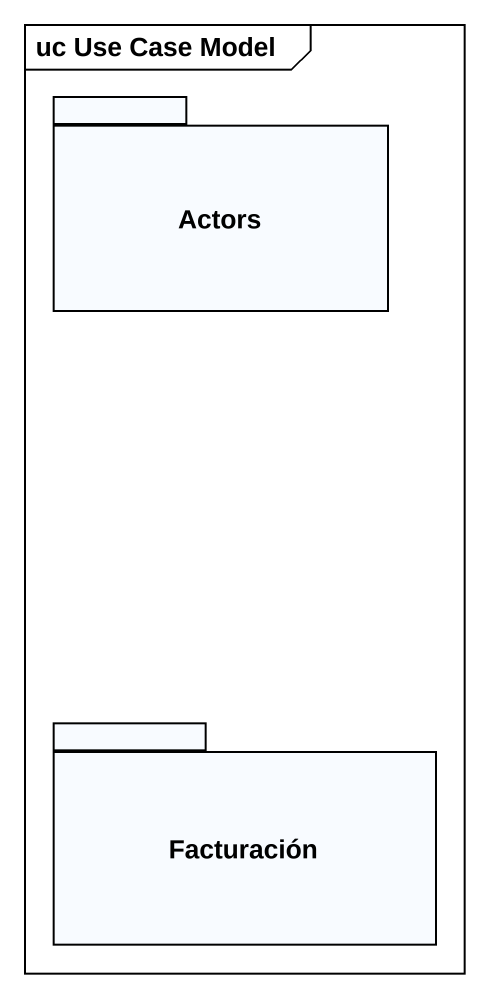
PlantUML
@startuml
mainframe uc Use Case Model
package Actors {
}
package Facturación {
}
@enduml
